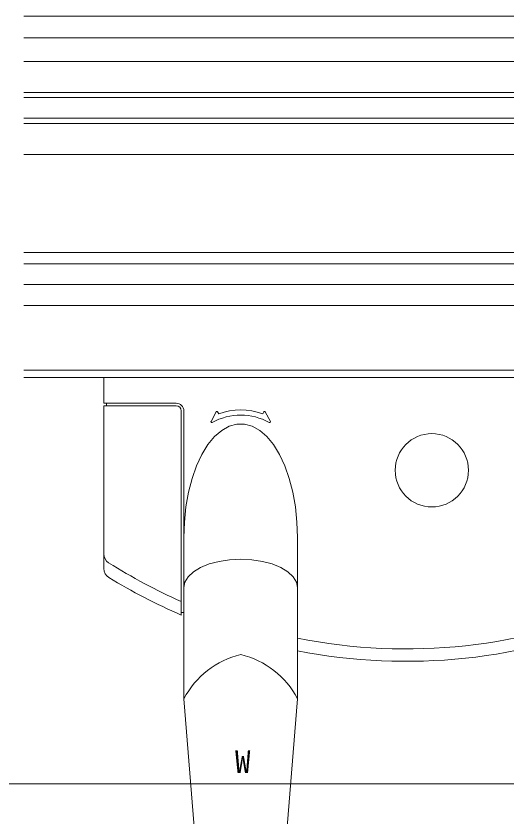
# Model space of a CAD drawing. Units: millimetres on the paper. Extents: x -420 to 373, y -297 to 267.
# Drawn here: x 73.3 to 168.4, y -188.5 to -33.3 of the extents above; entities that cross this region are included whole.
import ezdxf
from ezdxf.enums import TextEntityAlignment as Align

# ---------------------------------------------------------------- set-up
doc = ezdxf.new("R2010")
doc.units = ezdxf.units.MM
for name, color, linetype, lineweight in [('0-4_YKK_12', 2, 'Continuous', 9), ('0-6_YKK_13', 4, 'Continuous', 9), ('0-7_YKK_D', 6, 'Continuous', 9)]:
    doc.layers.add(name, color=color, linetype=linetype, lineweight=lineweight)
doc.styles.add('ＭＳ ゴシック', font='')
doc.styles.get('ＭＳ ゴシック').set_extended_font_data('MS Gothic')

msp = doc.modelspace()

# ---------------------------------------------------------------- linework, layer by layer
at = {"layer": '0-4_YKK_12'}
for p, q in [((267.6, -33.306), (74.8, -33.306)), ((208.3, -37.507), (74.8, -37.507)), ((231.3, -42.107), (74.8, -42.107)), ((218.3, -48.107), (74.8, -48.106)), ((218.3, -49.107), (74.8, -49.107)), ((218.3, -53.107), (74.8, -53.106)), ((218.3, -54.107), (74.8, -54.107)), ((208.3, -60.106), (74.8, -60.106)), ((208.3, -60.106), (74.8, -60.106)), ((226.3, -79.106), (74.8, -79.106)), ((226.6, -81.306), (74.8, -81.307)), ((241.369, -81.307), (74.8, -81.307)), ((237.6, -85.306), (74.8, -85.306)), ((247.3, -89.406), (74.8, -89.406)), ((247.3, -101.906), (74.8, -101.906)), ((247.3, -103.306), (74.8, -103.306))]:
    msp.add_line(p, q, dxfattribs=at)
at = {"layer": '0-6_YKK_13'}
for p, q in [((207.3, -103.306), (90.3, -103.306)), ((90.3, -103.306), (90.3, -108.306)), ((104.3, -108.306), (90.3, -108.306)), ((90.8, -108.306), (90.8, -108.806)), ((104.3, -108.806), (90.3, -108.806)), ((90.3, -108.806), (90.3, -140.349)), ((105.3, -109.806), (105.3, -149.34)), ((105.3, -109.806), (105.3, -149.34)), ((105.8, -109.806), (105.8, -149.554)), ((105.8, -109.806), (105.8, -148.84)), ((112.056, -109.999), (111.056, -111.837)), ((112.543, -110.364), (112.315, -109.992)), ((121.057, -110.364), (121.285, -109.992)), ((121.545, -109.999), (122.544, -111.837)), ((127.8, -134.343), (127.8, -147.571)), ((127.8, -134.343), (127.8, -147.571)), ((127.8, -134.343), (127.8, -147.571)), ((105.8, -135.184), (105.8, -147.571)), ((105.8, -135.184), (105.8, -147.571)), ((105.8, -165.551), (105.8, -145.122)), ((127.8, -165.551), (127.8, -145.122)), ((105.3, -148.84), (105.8, -148.84)), ((110.3, -221.596), (105.8, -165.551)), ((123.3, -221.596), (127.8, -165.551))]:
    msp.add_line(p, q, dxfattribs=at)
for points in [[(127.8, -134.343), (127.698, -131.342), (127.394, -128.396), (126.891, -125.561), (126.201, -122.889), (125.335, -120.431), (124.31, -118.232), (123.146, -116.333), (121.863, -114.769), (120.485, -113.57), (119.039, -112.758), (117.551, -112.348), (116.049, -112.348), (114.561, -112.758), (113.115, -113.57), (111.738, -114.769), (110.455, -116.333), (109.29, -118.232), (108.265, -120.431), (107.399, -122.889), (106.709, -125.561), (106.207, -128.396), (105.902, -131.342), (105.8, -134.343)], [(127.8, -144.026), (127.59, -142.952), (126.965, -141.92), (125.95, -140.969), (124.583, -140.135), (122.917, -139.451), (121.016, -138.942), (118.952, -138.629), (116.807, -138.522), (114.66, -138.627), (112.597, -138.94), (110.694, -139.447), (109.026, -140.131), (107.657, -140.964), (106.64, -141.915), (106.013, -142.946), (105.8, -144.019)]]:
    msp.add_lwpolyline(points, dxfattribs=at)
msp.add_circle((153.8, -121.306), 7.1, dxfattribs=at)
for centre, radius, start, end in [((104.3, -109.806), 1.5, 0, 90), ((104.3, -109.806), 1, 0, 90), ((112.187, -110.071), 0.15, 31.44897, 151.44897), ((116.8, -122.117), 12.5, 70.08797, 109.91202), ((121.413, -110.071), 0.15, 28.55101, 148.55101), ((116.8, -122.117), 11.5, 61.19916, 118.80083), ((111.187, -111.908), 0.15, 151.44897, 298.80083), ((122.413, -111.908), 0.15, 241.19916, 28.55101), ((92.3, -137.516), 2, 180, 237.65222), ((148.8, -48.306), 107.596, 237.65222, 246.15341), ((92.3, -140.349), 2, 180, 238.4563), ((148.8, -48.306), 110, 238.4563, 246.70567), ((148.8, -48.306), 107.596, 258.74516, 293.55579), ((148.8, -48.306), 110, 258.99422, 293.01108), ((120.835, -173.485), 17, 103.73001, 152.17937), ((112.765, -173.485), 17, 27.82062, 76.26997)]:
    msp.add_arc(centre, radius, start, end, dxfattribs=at)
at = {"layer": '0-7_YKK_D'}
msp.add_line((260.3, -182.053), (-25.7, -182.053), dxfattribs=at)

# ---------------------------------------------------------------- texts
at = {"layer": '0-7_YKK_D', "color": 3, "style": 'ＭＳ ゴシック'}
msp.add_text('W', height=4.399, dxfattribs=at).set_placement((115.7, -181.253), align=Align.BOTTOM_LEFT)

doc.saveas('drawing.dxf')
